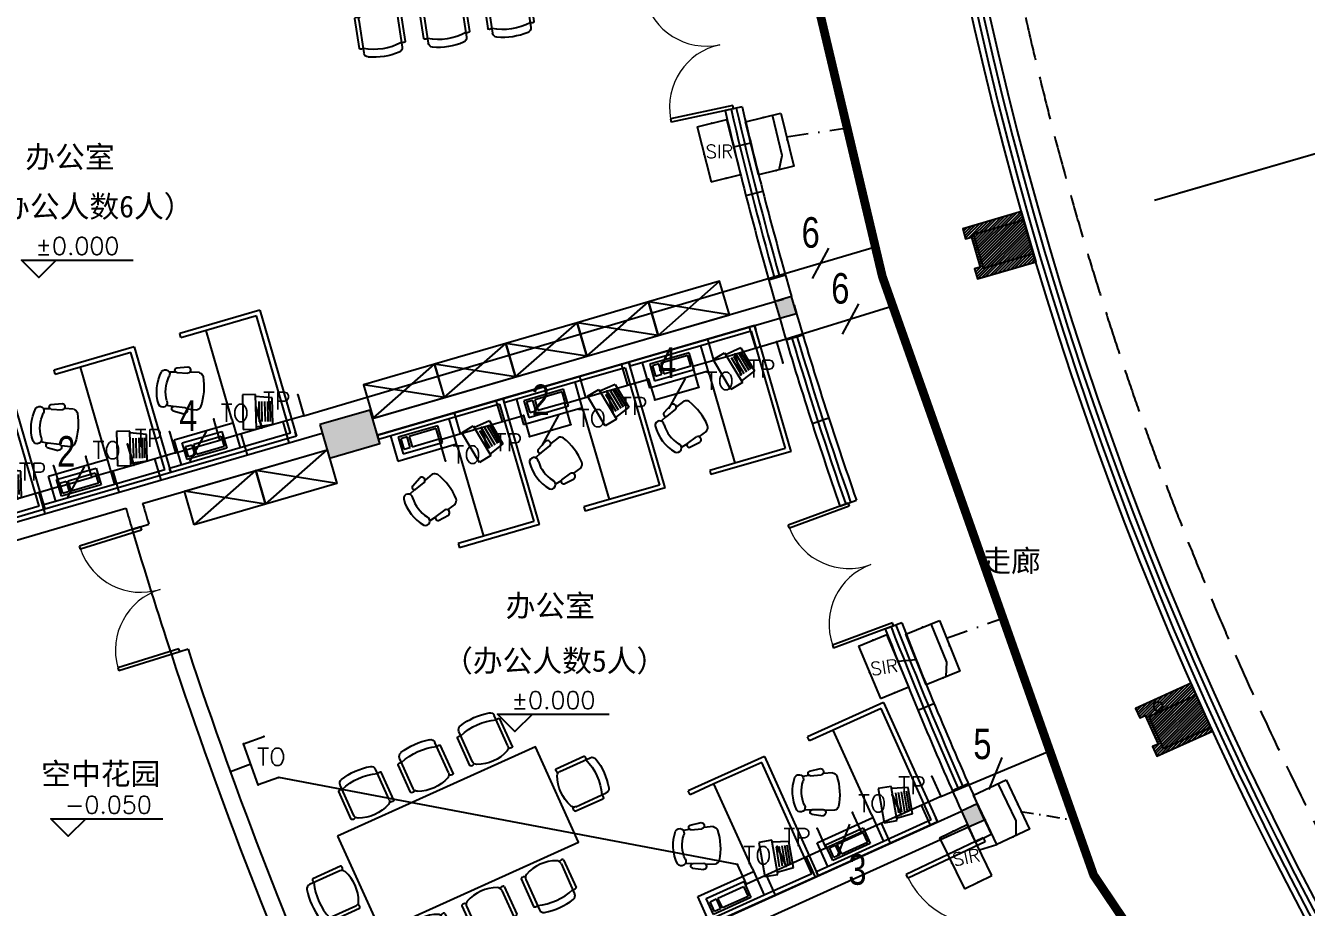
# Model space of a CAD drawing. Extents: x 13680 to 1640314, y -473492 to 65390.
# Drawn here: x 1351791 to 1366464, y -311968 to -301869 of the extents above; entities that cross this region are included whole.
import ezdxf
from ezdxf.enums import TextEntityAlignment as Align

# ---------------------------------------------------------------- set-up
doc = ezdxf.new("R2010")
doc.units = 0
doc.header["$LTSCALE"] = 1000
doc.header["$MEASUREMENT"] = 0
doc.linetypes.add('DASH', pattern=[0.35, 0.25, -0.1])
doc.linetypes.add('DASHDOT', pattern=[1, 0.5, -0.25, 0, -0.25])
for name, color, linetype in [('0-桥架', 120, 'Continuous'), ('AXIS', 1, 'Continuous'), ('COLUMN', 255, 'Continuous'), ('DIM-照明', 3, 'Continuous'), ('door', 2, 'Continuous'), ('EQUIP-通讯', 6, 'Continuous'), ('HATCH', 8, 'Continuous'), ('PUB_HATCH', 8, 'Continuous'), ('TEL_TEXT', 7, 'Continuous'), ('VPIPE-雨水', 4, 'DASH'), ('WALL', 255, 'Continuous'), ('WINDOW', 2, 'Continuous'), ('WIRE-照明', 120, 'Continuous'), ('室外建筑', 8, 'Continuous'), ('装修家具', 8, 'Continuous')]:
    doc.layers.add(name, color=color, linetype=linetype)
doc.layers.add('04071 FF-TXT', color=3, linetype='Continuous', lineweight=25)
doc.styles.add('_TCH_DIM_T3', font='SIMPLEX', dxfattribs={"width": 0.705882, "bigfont": 'GBCBIG'})
doc.styles.add('_TEL_DIM', font='SIMPLEX', dxfattribs={"width": 0.8, "height": 3.5, "bigfont": 'HZTXT'})
doc.styles.add('IN-C', font='')
doc.styles.add('IN-E', font='simplex.shx')
doc.styles.get("Standard").update_dxf_attribs({"font": 'haiwenrs.shx', "bigfont": 'hztxt.shx'})
doc.styles.get('IN-C').set_extended_font_data('SimSun')
doc.linetypes.add('FENCELINE1', pattern='A,0.25,-0.1,[133,ltypeshp.shx,S=0.1,R=0,X=-0.1,Y=0],-0.1,1', length=1.45)
doc.dimstyles.new('_TCH_ARROW&&100', dxfattribs={"dimtxt": 297.5, "dimasz": 200, "dimexe": 250, "dimexo": 300, "dimgap": 126.25, "dimtad": 1, "dimdec": 0, "dimzin": 0, "dimdsep": 46, "dimtxsty": '_TCH_DIM_T3', "dimcen": 0.09, "dimclrt": 7, "dimazin": 2, "dimtfac": 1, "dimtdec": 0, "dimtix": 1, "dimtmove": 2, "dimatfit": 3, "dimfxl": 1, "dimtolj": 1, "dimtzin": 0, "dimarcsym": 0})

# ---------------------------------------------------------------- blocks, each defined once
blk = doc.blocks.new('A$C3ECB1412')
at = {"layer": '装修家具', "color": 8}
for p, q in [((0, 1500), (0, 0)), ((0, 1500), (0, 0)), ((1500, 1500), (0, 1500)), ((0, 1500), (50, 1500)), ((1500, 1500), (1500, 544)), ((50, 1444), (50, 844)), ((50, 1444), (1450, 1444)), ((201, 1278), (496, 1355)), ((244, 1263), (466, 1322)), ((496, 1355), (567, 1176)), ((1450, 1444), (1450, 844)), ((201, 1278), (227, 1087)), ((205, 1083), (588, 1184)), ((250, 1237), (473, 1295)), ((259, 1205), (482, 1263)), ((268, 1171), (491, 1229)), ((276, 1140), (499, 1199)), ((588, 1184), (626, 1037)), ((243, 937), (205, 1083)), ((626, 1037), (243, 937)), ((50, 844), (50, 0)), ((50, 844), (50, 0)), ((390, 844), (50, 844)), ((350, 144), (350, 844)), ((390, 844), (1450, 844)), ((1450, 844), (1450, 544)), ((90, 695), (90, 223)), ((289, 695), (90, 695)), ((115, 670), (115, 347)), ((239, 670), (115, 670)), ((239, 347), (239, 670)), ((289, 223), (289, 695)), ((1008, 635), (1043, 536)), ((605, 480), (646, 383)), ((1081, 386), (1038, 507)), ((1132, 400), (1108, 527)), ((1450, 544), (1500, 544)), ((115, 347), (239, 347)), ((239, 323), (115, 323)), ((115, 323), (115, 248)), ((239, 248), (239, 323)), ((671, 223), (604, 333)), ((719, 246), (669, 365)), ((1088, 377), (1108, 304)), ((90, 223), (289, 223)), ((115, 248), (239, 248)), ((719, 236), (753, 168)), ((0, 0), (50, 0)), ((50, 144), (350, 144))]:
    blk.add_line(p, q, dxfattribs=at)
for centre, radius, start, end in [((1036, -39), 708, 96.8246, 125.3087), ((950, 594), 70.3, 35.575, 88.634), ((675, 488), 70.3, 133.4994, 186.5584), ((1074, 512), 36.8, 24.5799, 187.0599), ((639, 344), 36.8, 35.0735, 197.5535), ((1098, 254), 51.9, 322.3317, 140.7492), ((1104, 401), 27.9, 213.3494, 358.8432), ((691, 242), 27.9, 223.2902, 8.784), ((795, 137), 51.9, 81.3842, 259.8017), ((800, 575), 489, 268.3277, 313.8056), ((797, 582), 394, 270.7801, 311.3533)]:
    blk.add_arc(centre, radius, start, end, dxfattribs=at)
blk = doc.blocks.new('A$C44F7551D')
at = {"layer": '装修家具', "color": 8}
for p, q in [((0, 400), (850, 0)), ((850, 400), (0, 0))]:
    blk.add_line(p, q, dxfattribs=at)
blk.add_lwpolyline([(0, 400), (0, 0), (850, 0), (850, 400)], close=True, dxfattribs=at)
blk = doc.blocks.new('A$C03587EE0')
at = {"layer": '装修家具', "color": 8}
for p, q in [((452, 493), (71, 487)), ((478, 538), (131, 533)), ((458, 49), (78, 44)), ((486, 5), (138, 0))]:
    blk.add_line(p, q, dxfattribs=at)
for centre, radius, start, end in [((750, 275), 750, 166.8568, 194.7308), ((72, 433), 54, 90.7938, 166.8568), ((750, 275), 660, 161.17, 200.4176), ((178, 511), 57.9, 164.7793, 203.647), ((131, 524), 9, 90.7938, 164.7793), ((452, 439), 54, 24.9428, 90.7938), ((478, 529), 9, 16.8083, 90.7938), ((432, 515), 57.9, 328.4736, 16.8083), ((81, 266), 464, 336.6448, 24.9428), ((77, 98), 54, 194.7308, 270.7938), ((185, 23), 57.9, 157.9406, 196.8083), ((138, 9), 9, 196.8083, 270.7938), ((457, 103), 54, 270.7938, 336.6448), ((485, 14), 9, 270.7938, 344.7793), ((438, 27), 57.9, 344.7793, 33.114)]:
    blk.add_arc(centre, radius, start, end, dxfattribs=at)
blk = doc.blocks.new('A$C40867F42')
at = {"layer": '装修家具', "color": 8}
blk.add_lwpolyline([(-40032, -14249), (-38832, -14249), (-38832, -11763), (-40032, -11763)], close=True, dxfattribs=at)
at = {"layer": '装修家具', "color": 8, "xscale": -1}
for p, rotation in [((-39173, -11164), 90.793803449409), ((-40630, -12003), 180.7938034227225), ((-40630, -12749), 180.7938034227225), ((-40630, -13495), 180.7938034227225)]:
    blk.add_blockref('A$C03587EE0', p, dxfattribs=dict(at, rotation=rotation))
at = {"layer": '装修家具', "color": 8}
for p, rotation in [((-38234, -12003), 179.2061965576802), ((-38233, -12749), 179.2061965576802), ((-38233, -13495), 179.2061965576802), ((-39173, -14847), 89.20619653099655)]:
    blk.add_blockref('A$C03587EE0', p, dxfattribs=dict(at, rotation=rotation))
blk = doc.blocks.new('A$C74C77CB6')
at = {"layer": '装修家具', "color": 8}
for name, p, rotation in [('A$C40867F42', (-17557, 42457), 98.74285959330632), ('A$C3ECB1412', (-3174, 6228), 278.1020870156908), ('A$C3ECB1412', (-4659, 6017), 278.1020870156908), ('A$C3ECB1412', (-6144, 5805), 278.1020870156908), ('A$C44F7551D', (4588, 1593), 196.1954635542392), ('A$C44F7551D', (3772, 1356), 196.1954635542392), ('A$C44F7551D', (2955, 1119), 196.1954635542392), ('A$C44F7551D', (2139, 882), 196.1954635542392), ('A$C44F7551D', (1323, 645), 196.1954635542392)]:
    blk.add_blockref(name, p, dxfattribs=dict(at, rotation=rotation))
at = {"layer": '装修家具', "color": 8, "xscale": -1, "rotation": 286.1999999422704}
for p in [(-1701, -598), (-3141, -1017), (-4582, -1435)]:
    blk.add_blockref('A$C3ECB1412', p, dxfattribs=at)
blk = doc.blocks.new('yg')
at = {"layer": 'VPIPE-雨水', "linetype": 'Continuous'}
blk.add_circle((403523, 282402), 50, dxfattribs=at)
blk = doc.blocks.new('*D121')
at = {"layer": 'AXIS', "color": 0, "lineweight": -2, "transparency": 16777216}
for p, q in [((1346422, -300852), (1343996, -301197)), ((1348110, -308695), (1345758, -309379))]:
    blk.add_line(p, q, dxfattribs=at)
blk.add_arc((1402655, -292849), 59000, 188.29413, 196.00578, dxfattribs=at)
at = {"layer": 'AXIS', "color": 0, "transparency": 16777216}
for points in [[(1344239, -301364), (1344305, -301355), (1344244, -301162)], [(1345974, -309108), (1345910, -309126), (1345998, -309309)]]:
    blk.add_solid(points, dxfattribs=at)
at = {"layer": 'Defpoints', "color": 0, "transparency": 16777216}
for p in [(1402655, -292849), (1346719, -300810), (1344700, -303904), (1348398, -308612)]:
    blk.add_point(p, dxfattribs=at)
at = {"layer": 'AXIS', "color": 7, "transparency": 16777216, "insert": (1345245, -305209), "char_height": 297.5, "attachment_point": 5, "rotation": 282.15, "style": '_TCH_DIM_T3'}
blk.add_mtext('\\A1;8.1°', dxfattribs=at)
blk = doc.blocks.new('*D122')
at = {"layer": 'AXIS', "color": 0, "lineweight": -2, "transparency": 16777216}
for p, q in [((1348110, -308695), (1345758, -309379)), ((1350887, -316223), (1348654, -317231))]:
    blk.add_line(p, q, dxfattribs=at)
blk.add_arc((1402655, -292849), 59000, 196.39422, 204.10568, dxfattribs=at)
at = {"layer": 'AXIS', "color": 0, "transparency": 16777216}
for points in [[(1346022, -309510), (1346086, -309492), (1345998, -309309)], [(1348831, -316932), (1348770, -316959), (1348882, -317128)]]:
    blk.add_solid(points, dxfattribs=at)
at = {"layer": 'Defpoints', "color": 0, "transparency": 16777216}
for p in [(1402655, -292849), (1348398, -308612), (1346836, -311960), (1351161, -316099)]:
    blk.add_point(p, dxfattribs=at)
at = {"layer": 'AXIS', "color": 7, "transparency": 16777216, "insert": (1347560, -313174), "char_height": 297.5, "attachment_point": 5, "rotation": 290.25, "style": '_TCH_DIM_T3'}
blk.add_mtext('\\A1;8.1°', dxfattribs=at)
blk = doc.blocks.new('*D123')
at = {"layer": 'AXIS', "color": 0, "lineweight": -2, "transparency": 16777216}
for p, q in [((1350887, -316223), (1348654, -317231)), ((1354697, -323284), (1352629, -324596))]:
    blk.add_line(p, q, dxfattribs=at)
blk.add_arc((1402655, -292849), 59000, 204.49413, 212.20578, dxfattribs=at)
at = {"layer": 'AXIS', "color": 0, "transparency": 16777216}
for points in [[(1348934, -317324), (1348995, -317296), (1348882, -317128)], [(1352761, -324276), (1352705, -324311), (1352840, -324462)]]:
    blk.add_solid(points, dxfattribs=at)
at = {"layer": 'Defpoints', "color": 0, "transparency": 16777216}
for p in [(1402655, -292849), (1351161, -316099), (1350086, -319634), (1354951, -323123)]:
    blk.add_point(p, dxfattribs=at)
at = {"layer": 'AXIS', "color": 7, "transparency": 16777216, "insert": (1350973, -320735), "char_height": 297.5, "attachment_point": 5, "rotation": 298.35, "style": '_TCH_DIM_T3'}
blk.add_mtext('\\A1;8.1°', dxfattribs=at)
blk = doc.blocks.new('*D124')
at = {"layer": 'AXIS', "color": 0, "lineweight": -2, "transparency": 16777216}
for p, q in [((1354697, -323284), (1352629, -324596)), ((1356966, -326595), (1354996, -328050))]:
    blk.add_line(p, q, dxfattribs=at)
blk.add_arc((1402655, -292849), 59000, 212.59422, 216.25576, dxfattribs=at)
at = {"layer": 'AXIS', "color": 0, "transparency": 16777216}
for points in [[(1352919, -324649), (1352975, -324613), (1352840, -324462)], [(1355105, -327721), (1355051, -327761), (1355197, -327902)]]:
    blk.add_solid(points, dxfattribs=at)
at = {"layer": 'Defpoints', "color": 0, "transparency": 16777216}
for p in [(1402655, -292849), (1354951, -323123), (1353598, -325627), (1357208, -326417)]:
    blk.add_point(p, dxfattribs=at)
at = {"layer": 'AXIS', "color": 7, "transparency": 16777216, "insert": (1354215, -326048), "char_height": 297.5, "attachment_point": 5, "rotation": 304.425, "style": '_TCH_DIM_T3'}
blk.add_mtext('\\A1;4.05°', dxfattribs=at)
blk = doc.blocks.new('*D125')
at = {"layer": 'AXIS', "color": 0, "lineweight": -2, "transparency": 16777216}
for p, q in [((1356966, -326595), (1354996, -328050)), ((1359464, -329738), (1357601, -331329))]:
    blk.add_line(p, q, dxfattribs=at)
blk.add_arc((1402655, -292849), 59000, 216.6442, 220.30638, dxfattribs=at)
at = {"layer": 'AXIS', "color": 0, "transparency": 16777216}
for points in [[(1355289, -328082), (1355343, -328043), (1355197, -327902)], [(1357687, -330993), (1357636, -331036), (1357792, -331167)]]:
    blk.add_solid(points, dxfattribs=at)
at = {"layer": 'Defpoints', "color": 0, "transparency": 16777216}
for p in [(1402655, -292849), (1357208, -326417), (1356036, -329010), (1359692, -329543)]:
    blk.add_point(p, dxfattribs=at)
at = {"layer": 'AXIS', "color": 7, "transparency": 16777216, "insert": (1356681, -329386), "char_height": 297.5, "attachment_point": 5, "rotation": 308.4753, "style": '_TCH_DIM_T3'}
blk.add_mtext('\\A1;4.05°', dxfattribs=at)
blk = doc.blocks.new('*D126')
at = {"layer": 'AXIS', "color": 0, "lineweight": -2, "transparency": 16777216}
for p, q in [((1359464, -329738), (1357601, -331329)), ((1362177, -332696), (1360431, -334414))]:
    blk.add_line(p, q, dxfattribs=at)
blk.add_arc((1402655, -292849), 59000, 220.69483, 224.35579, dxfattribs=at)
at = {"layer": 'AXIS', "color": 0, "transparency": 16777216}
for points in [[(1357896, -331340), (1357947, -331297), (1357792, -331167)], [(1360493, -334073), (1360446, -334120), (1360609, -334239)]]:
    blk.add_solid(points, dxfattribs=at)
at = {"layer": 'Defpoints', "color": 0, "transparency": 16777216}
for p in [(1402655, -292849), (1359692, -329543), (1358707, -332213), (1362391, -332485)]:
    blk.add_point(p, dxfattribs=at)
at = {"layer": 'AXIS', "color": 7, "transparency": 16777216, "insert": (1359376, -332542), "char_height": 297.5, "attachment_point": 5, "rotation": 312.5253, "style": '_TCH_DIM_T3'}
blk.add_mtext('\\A1;4.05°', dxfattribs=at)
blk = doc.blocks.new('*D127')
at = {"layer": 'AXIS', "color": 0, "lineweight": -2, "transparency": 16777216}
for p, q in [((1362177, -332696), (1360431, -334414)), ((1365093, -335455), (1363472, -337293))]:
    blk.add_line(p, q, dxfattribs=at)
blk.add_arc((1402655, -292849), 59000, 224.74423, 228.40578, dxfattribs=at)
at = {"layer": 'AXIS', "color": 0, "transparency": 16777216}
for points in [[(1360726, -334405), (1360774, -334358), (1360609, -334239)], [(1363510, -336948), (1363466, -336998), (1363638, -337105)]]:
    blk.add_solid(points, dxfattribs=at)
at = {"layer": 'Defpoints', "color": 0, "transparency": 16777216}
for p in [(1402655, -292849), (1362391, -332485), (1361596, -335218), (1365291, -335230)]:
    blk.add_point(p, dxfattribs=at)
at = {"layer": 'AXIS', "color": 7, "transparency": 16777216, "insert": (1362287, -335499), "char_height": 297.5, "attachment_point": 5, "rotation": 316.575, "style": '_TCH_DIM_T3'}
blk.add_mtext('\\A1;4.05°', dxfattribs=at)
blk = doc.blocks.new('*D128')
at = {"layer": 'AXIS', "color": 0, "lineweight": -2, "transparency": 16777216}
for p, q in [((1365093, -335455), (1363472, -337293)), ((1368195, -338002), (1366709, -339949))]:
    blk.add_line(p, q, dxfattribs=at)
blk.add_arc((1402655, -292849), 59000, 228.79422, 232.45578, dxfattribs=at)
at = {"layer": 'AXIS', "color": 0, "transparency": 16777216}
for points in [[(1363766, -337262), (1363810, -337212), (1363638, -337105)], [(1366722, -339602), (1366682, -339655), (1366861, -339750)]]:
    blk.add_solid(points, dxfattribs=at)
at = {"layer": 'Defpoints', "color": 0, "transparency": 16777216}
for p in [(1402655, -292849), (1365291, -335230), (1368377, -337763), (1364691, -338012)]:
    blk.add_point(p, dxfattribs=at)
at = {"layer": 'AXIS', "color": 7, "transparency": 16777216, "insert": (1365400, -338244), "char_height": 297.5, "attachment_point": 5, "rotation": 320.625, "style": '_TCH_DIM_T3'}
blk.add_mtext('\\A1;4.05°', dxfattribs=at)
blk = doc.blocks.new('*D134')
at = {"layer": 'AXIS', "color": 0, "lineweight": -2, "transparency": 16777216}
for p, q in [((1345855, -292849), (1342605, -292849)), ((1393769, -348949), (1393261, -352159))]:
    blk.add_line(p, q, dxfattribs=at)
blk.add_arc((1402655, -292849), 59800, 180.19165, 260.80826, dxfattribs=at)
at = {"layer": 'AXIS', "color": 0, "transparency": 16777216}
for points in [[(1342822, -293049), (1342889, -293049), (1342855, -292849)], [(1393108, -351848), (1393097, -351914), (1393300, -351912)]]:
    blk.add_solid(points, dxfattribs=at)
at = {"layer": 'Defpoints', "color": 0, "transparency": 16777216}
for p in [(1346155, -292849), (1402655, -292849), (1349373, -319997), (1393816, -348653)]:
    blk.add_point(p, dxfattribs=at)
at = {"layer": 'AXIS', "color": 7, "transparency": 16777216, "insert": (1357392, -331507), "char_height": 297.5, "attachment_point": 5, "rotation": 310.5, "style": '_TCH_DIM_T3'}
blk.add_mtext('\\A1;81°', dxfattribs=at)
blk = doc.blocks.new('*D136')
at = {"layer": 'AXIS', "color": 0, "lineweight": -2, "transparency": 16777216}
for p, q in [((1363846, -298372), (1366272, -298027)), ((1365012, -303785), (1367364, -303102))]:
    blk.add_line(p, q, dxfattribs=at)
blk.add_arc((1402655, -292849), 37000, 188.4096, 195.8903, dxfattribs=at)
at = {"layer": 'AXIS', "color": 0, "transparency": 16777216}
for points in [[(1366020, -298265), (1366086, -298255), (1366024, -298062)], [(1367101, -302970), (1367037, -302988), (1367124, -303171)]]:
    blk.add_solid(points, dxfattribs=at)
at = {"layer": 'Defpoints', "color": 0, "transparency": 16777216}
for p in [(1402655, -292849), (1363549, -298414), (1366310, -299782), (1364723, -303869)]:
    blk.add_point(p, dxfattribs=at)
at = {"layer": 'AXIS', "color": 7, "transparency": 16777216, "insert": (1366753, -300578), "char_height": 297.5, "attachment_point": 5, "rotation": 282.15, "style": '_TCH_DIM_T3'}
blk.add_mtext('\\A1;8.1°', dxfattribs=at)
blk = doc.blocks.new('*D137')
at = {"layer": 'AXIS', "color": 0, "lineweight": -2, "transparency": 16777216}
for p, q in [((1365012, -303785), (1367364, -303102)), ((1366928, -308980), (1369161, -307972))]:
    blk.add_line(p, q, dxfattribs=at)
blk.add_arc((1402655, -292849), 37000, 196.5097, 203.9903, dxfattribs=at)
at = {"layer": 'AXIS', "color": 0, "transparency": 16777216}
for points in [[(1367149, -303373), (1367212, -303354), (1367124, -303171)], [(1368882, -307879), (1368821, -307906), (1368933, -308075)]]:
    blk.add_solid(points, dxfattribs=at)
at = {"layer": 'Defpoints', "color": 0, "transparency": 16777216}
for p in [(1402655, -292849), (1364723, -303869), (1367650, -304834), (1366655, -309104)]:
    blk.add_point(p, dxfattribs=at)
at = {"layer": 'AXIS', "color": 7, "transparency": 16777216, "insert": (1368200, -305560), "char_height": 297.5, "attachment_point": 5, "rotation": 290.25, "style": '_TCH_DIM_T3'}
blk.add_mtext('\\A1;8.1°', dxfattribs=at)
blk = doc.blocks.new('*D148')
at = {"layer": 'AXIS', "color": 0, "lineweight": -2, "transparency": 16777216}
for p, q in [((1363455, -292849), (1366705, -292849)), ((1396523, -331566), (1397031, -328356))]:
    blk.add_line(p, q, dxfattribs=at)
blk.add_arc((1402655, -292849), 36200, 180.3166, 260.6833, dxfattribs=at)
at = {"layer": 'AXIS', "color": 0, "transparency": 16777216}
for points in [[(1366422, -293049), (1366489, -293049), (1366455, -292849)], [(1396800, -328538), (1396789, -328604), (1396992, -328603)]]:
    blk.add_solid(points, dxfattribs=at)
at = {"layer": 'Defpoints', "color": 0, "transparency": 16777216}
for p in [(1363155, -292849), (1402655, -292849), (1370401, -309283), (1396476, -331862)]:
    blk.add_point(p, dxfattribs=at)
at = {"layer": 'AXIS', "color": 7, "transparency": 16777216, "insert": (1375337, -316180), "char_height": 297.5, "attachment_point": 5, "rotation": 310.5, "style": '_TCH_DIM_T3'}
blk.add_mtext('\\A1;81°', dxfattribs=at)
blk = doc.blocks.new('$DorLib2D$00000001')
for p, q in [((0.45, 0.975), (0.5, 0.975)), ((0.45, 0), (0.45, 0.975)), ((0.5, 0), (0.5, 0.975)), ((0.5, 0), (0.45, 0))]:
    blk.add_line(p, q)
at = {"lineweight": 13}
blk.add_arc((0.475, 0), 0.975, 91.4693, 180, dxfattribs=at)
blk = doc.blocks.new('$DorLib2D$00000002')
for p, q in [((-0.5, 0), (-0.5, 0.4875)), ((-0.475, 0.4875), (-0.5, 0.4875)), ((-0.475, 0), (-0.475, 0.4875)), ((0.475, 0), (0.475, 0.4875)), ((0.475, 0.4875), (0.5, 0.4875)), ((0.5, 0), (0.5, 0.4875)), ((-0.5, 0), (-0.475, 0)), ((0.5, 0), (0.475, 0))]:
    blk.add_line(p, q)
at = {"lineweight": 13}
for centre, start, end in [((-0.4875, 0), 0, 88.53072), ((0.4875, 0), 91.46928, 180)]:
    blk.add_arc(centre, 0.4875, start, end, dxfattribs=at)
blk = doc.blocks.new('_FZH')
blk.add_lwpolyline([(-0.5, -0.5), (0.5, -0.5), (0.5, 0.5), (-0.5, 0.5)], close=True)
at = {"layer": 'PUB_HATCH'}
blk.add_solid([(-0.5, -0.5), (0.5, -0.5), (-0.5, 0.5), (0.5, 0.5)], dxfattribs=at)
blk = doc.blocks.new('A$C58E3357E')
at = {"layer": 'WALL'}
h = blk.add_hatch(dxfattribs=at)
h.set_pattern_fill('ANSI31', color=8, scale=15)
h.set_pattern_definition([(45, (0, 0), (-16.83798, 16.83798), [])])
h.paths.add_polyline_path([(-33851, 35032), (-33935, 35626), (-34628, 35527), (-34611, 35409), (-34542, 35419), (-34491, 35062), (-34560, 35052), (-34544, 34933)])
h.paths.add_polyline_path([(-22302, 12080), (-22723, 12508), (-23222, 12016), (-23138, 11931), (-23088, 11980), (-22836, 11724), (-22886, 11674), (-22801, 11589)])
h.paths.add_polyline_path([(-26096, 16456), (-26452, 16939), (-27015, 16523), (-26944, 16426), (-26888, 16468), (-26674, 16179), (-26730, 16137), (-26659, 16040)])
h.paths.add_polyline_path([(-16012, 6927), (-15511, 6598), (-15895, 6013), (-15995, 6079), (-15957, 6137), (-16258, 6335), (-16296, 6276), (-16396, 6342)])
h.paths.add_polyline_path([(-5588, 1946), (-5014, 1770), (-5220, 1101), (-5335, 1136), (-5314, 1203), (-5658, 1309), (-5679, 1242), (-5793, 1277)])
h.paths.add_polyline_path([(-20633, 10502), (-20183, 10105), (-20646, 9580), (-20736, 9659), (-20690, 9712), (-20960, 9950), (-21006, 9897), (-21096, 9976)])
h.paths.add_polyline_path([(-11022, 4089), (-10479, 3834), (-10777, 3200), (-10885, 3252), (-10856, 3315), (-11181, 3468), (-11211, 3405), (-11320, 3456)])
h.paths.add_polyline_path([(-30560, 23957), (-30807, 24504), (-31445, 24216), (-31395, 24107), (-31331, 24136), (-31183, 23807), (-31247, 23779), (-31198, 23669)])
h.paths.add_polyline_path([(-27751, 18834), (-28073, 19341), (-28664, 18966), (-28600, 18865), (-28541, 18902), (-28348, 18598), (-28407, 18561), (-28342, 18459)])
h.paths.add_polyline_path([(-32583, 29330), (-32751, 29906), (-33423, 29711), (-33389, 29595), (-33322, 29615), (-33222, 29269), (-33289, 29250), (-33255, 29135)])
at = {"layer": 'WALL', "color": 2}
for points in [[(-32583, 29330), (-32751, 29906), (-33423, 29711), (-33389, 29595), (-33322, 29615), (-33222, 29269), (-33289, 29250), (-33255, 29135), (-32583, 29330)], [(-30560, 23957), (-30807, 24504), (-31445, 24216), (-31395, 24107), (-31331, 24136), (-31183, 23807), (-31247, 23779), (-31198, 23669), (-30560, 23957)]]:
    blk.add_lwpolyline(points, dxfattribs=at)
blk = doc.blocks.new('bg')
blk.add_lwpolyline([(2, 2), (0, 0), (-2, 2), (10.82, 2)])
at = {"color": 7, "style": 'IN-E'}
blk.add_attdef('LEVEL', (2, 2.61), '', height=2, dxfattribs=at)
blk = doc.blocks.new('$equip$00001847')
for p, q in [((-0.5, 0.499), (-0.5, 0.999)), ((0.5, 0.999), (0.5, 0.499)), ((0.5, 0.499), (-0.5, 0.499)), ((0, 0.5), (0, 0))]:
    blk.add_line(p, q)
for p in [(-0.5, 0.999), (0.5, 0.999), (-0.5, 0.499), (0.5, 0.499), (0, 0)]:
    blk.add_point(p)
at = {"color": 7, "style": '_TEL_DIM'}
blk.add_attdef('$TEXT$', text='', height=0.4, dxfattribs=at).set_placement((0, 0.999), align=Align.MIDDLE_CENTER)
at = {"color": 7, "style": '_TEL_DIM', "flags": 1}
blk.add_attdef('A', text='', height=0.00002, dxfattribs=at).set_placement((0, 0), align=Align.MIDDLE_CENTER)
blk = doc.blocks.new('$TelecSys$00000095')
blk.add_line((0.4, 0.4), (-0.4, -0.4))
at = {"width": 0.8}
blk.add_attdef('N', text='', height=1, dxfattribs=at).set_placement((-0.017, 1.056), align=Align.MIDDLE)
blk = doc.blocks.new('$equip$00001876')
at = {"color": 0, "linetype": 'Continuous'}
blk.add_lwpolyline([(-0.625, 0.415), (0.625, 0.415), (0.625, -0.415), (-0.625, -0.415)], close=True, dxfattribs=at)
blk.add_lwpolyline([(0.625, 0.075), (0.325, 0.215), (-0.625, 0.215)], dxfattribs=at)
for p in [(0, 0.415), (-0.625, 0), (0.625, 0), (0, -0.415)]:
    blk.add_point(p)
at = {"layer": 'TEL_TEXT', "style": '_TEL_DIM', "flags": 1}
blk.add_attdef('A', text='', height=0.00002, dxfattribs=at).set_placement((0, 0), align=Align.MIDDLE_CENTER)
blk = doc.blocks.new('$equip$00001889')
for p, q in [((-0.65, 0.35), (-0.65, -0.35)), ((0.65, 0.35), (-0.65, 0.35)), ((0.65, 0.35), (0.65, -0.35)), ((-0.65, -0.35), (0.65, -0.35))]:
    blk.add_line(p, q)
for p in [(0, 0.35), (-0.65, 0), (0.65, 0), (0, -0.35)]:
    blk.add_point(p)
at = {"color": 7, "style": '_TEL_DIM'}
blk.add_attdef('$TEXT$', text='', height=0.3, dxfattribs=at).set_placement((-0.02, -0.003), align=Align.MIDDLE_CENTER)
at = {"color": 7, "style": '_TEL_DIM', "flags": 1}
blk.add_attdef('A', text='', height=0.00002, dxfattribs=at).set_placement((0, 0), align=Align.MIDDLE_CENTER)

msp = doc.modelspace()

# ---------------------------------------------------------------- linework, layer by layer
at = {"layer": '0-桥架', "color": 120, "const_width": 100}
msp.add_lwpolyline([(1359893.121, -297512.816), (1361606.13, -304741.833), (1364027.618, -311598.598), (1370045.082, -320537.874), (1376311.97, -326301.802), (1382513.417, -330517.069), (1390785.236, -333938.303)], dxfattribs=at)
at = {"layer": 'AXIS'}
msp.add_line((1364723.446, -303868.852), (1368564.621, -302752.887), dxfattribs=at)
at = {"layer": 'door'}
msp.add_arc((1402655.046, -292848.703), 51800, 196.5912476, 198.2504501, dxfattribs=at)
at = {"layer": 'WALL', "color": 0}
for p, q in [((1355764.815, -306367.44), (1360374.334, -305028.251)), ((1360401.612, -305020.326), (1360470.254, -305000.383)), ((1360470.254, -305000.383), (1360470.266, -305000.422)), ((1355820.614, -306559.498), (1360457.356, -305212.4)), ((1352979.964, -307176.514), (1355188.639, -306534.834)), ((1353131.884, -307340.646), (1355244.437, -306726.893)), ((1350579.229, -307873.991), (1352979.964, -307176.514)), ((1350635.028, -308066.05), (1352939.825, -307396.445)), ((1353011.677, -307639.777), (1353202.523, -307579.893)), ((1353651.605, -309011.091), (1353460.759, -309070.974)), ((1362694.451, -310781.936), (1362694.555, -310781.889)), ((1358137.434, -312839.506), (1362512.171, -310864.239)), ((1358219.737, -313021.786), (1362594.577, -311046.473)), ((1362671.756, -311215.424), (1362852.549, -311129.874))]:
    msp.add_line(p, q, dxfattribs=at)
for radius, start, end in [(43800, 196.2659765, 196.3308123), (51800, 196.3106096, 196.5912478), (51600, 196.3110383, 196.588032), (51600, 198.2536657, 204.1889629), (51800, 198.2504499, 204.1893915), (43800, 204.1692513, 204.3), (43800, 204.3, 204.669181), (44000, 204.4302811, 204.6721542)]:
    msp.add_arc((1402655.046, -292848.703), radius, start, end, dxfattribs=at)
at = {"layer": 'WINDOW'}
for p, q in [((1360000.306, -302799.238), (1359804.758, -302841.338)), ((1360043.016, -303812.956), (1360236.707, -303763.118)), ((1360303.21, -304778.579), (1360495.718, -304724.352)), ((1360503.515, -305468.07), (1360695.113, -305410.709)), ((1360801.591, -306423.984), (1360991.834, -306362.279)), ((1361121.043, -307372.013), (1361308.708, -307302.78)), ((1361827.884, -308710.066), (1361640.219, -308779.3)), ((1362013.002, -309707.654), (1362197.738, -309631.022)), ((1362407.161, -310628.121), (1362590.106, -310547.306))]:
    msp.add_line(p, q, dxfattribs=at)
for radius, start, end in [(40933, 179.6262886, 261.3726474), (40867, 179.5331502, 261.4657858), (40800, 179.4382911, 261.560645), (54800, 179.7909126, 204.0898269), (41000, 179.7205305, 261.2784055), (44000, 193.1267111, 196.0697613), (43930, 193.1282675, 195.7317307), (43870, 193.1296056, 195.7317307), (43800, 193.1311712, 196.0693138), (43800, 196.1999999, 199.2688816), (44000, 196.3302177, 199.2733418), (43930, 196.6667, 199.2717853), (43870, 196.6667, 199.2704473), (55000, 196.1999999, 204.2999998), (43800, 201.2311617, 204.3), (44000, 201.2267016, 204.1697822), (43930, 201.228258, 203.8333434), (43870, 201.2295961, 203.8333434)]:
    msp.add_arc((1402655.046, -292848.703), radius, start, end, dxfattribs=at)
at = {"layer": 'WINDOW', "linetype": 'FENCELINE1', "ltscale": 0.5}
msp.add_arc((1402657.033, -292848.499), 54901.986, 196.3039862, 204.1949805, dxfattribs=at)
at = {"layer": 'WIRE-照明', "linetype": 'DASHDOT', "ltscale": 0.5}
for p, q in [((1360508.873, -303141.651), (1361203.052, -303040.814)), ((1362341.185, -308882.95), (1362987.919, -308654.554))]:
    msp.add_line(p, q, dxfattribs=at)
at = {"layer": 'WIRE-照明'}
for p, q in [((1359904.306, -303257.258), (1360098.23, -303210.043)), ((1354978.133, -306336.175), (1361525.96, -304403.507)), ((1360395.429, -305490.193), (1361725.05, -305078.57)), ((1361784.579, -309146.093), (1361992.511, -309127.469)), ((1362277.682, -310696.36), (1363524.656, -310174.396)), ((1359946.31, -311474.712), (1354691.531, -310478.927)), ((1362718.768, -311309.86), (1362917.466, -311247.527))]:
    msp.add_line(p, q, dxfattribs=at)
at = {"layer": 'WIRE-照明', "linetype": 'Continuous'}
for p, q in [((1358998.561, -306156.373), (1359504.883, -306009.258)), ((1357563.032, -306573.433), (1358038.268, -306435.364)), ((1353509.428, -306762.873), (1354017.839, -306615.166)), ((1352181.416, -307148.696), (1352549.134, -307041.864)), ((1361366.279, -311107.874), (1360960.592, -311291.049))]:
    msp.add_line(p, q, dxfattribs=at)
at = {"layer": 'WIRE-照明', "linetype": 'DASHDOT', "ltscale": 0.3}
msp.add_line((1363189.998, -310868.457), (1363805.517, -310969.691), dxfattribs=at)
at = {"layer": '室外建筑', "linetype": 'DASH', "ltscale": 2}
for radius, start, end in [(55400, 179.1726169, 261.8263191), (40400, 178.8653855, 262.1335564)]:
    msp.add_arc((1402655.046, -292848.703), radius, start, end, dxfattribs=at)

# ---------------------------------------------------------------- block references
at = {"layer": '04071 FF-TXT', "color": 9}
ref = msp.add_blockref('bg', (1351942.092, -304753.027), dxfattribs=dict(at, xscale=100, yscale=100, zscale=100))
ref.add_attrib('LEVEL', '%%P0.000', (1351904.362, -304492.487), dxfattribs={"layer": '0', "color": 7, "height": 200, "style": 'IN-E'})
ref = msp.add_blockref('bg', (1357396.396, -309954.226), dxfattribs=dict(at, xscale=100, yscale=100, zscale=100))
ref.add_attrib('LEVEL', '%%P0.000', (1357358.667, -309693.686), dxfattribs={"layer": '0', "color": 7, "height": 200, "style": 'IN-E'})
ref = msp.add_blockref('bg', (1352279.237, -311153.489), dxfattribs=dict(at, xscale=100, yscale=100, zscale=100))
ref.add_attrib('LEVEL', '-0.050', (1352241.507, -310892.949), dxfattribs={"layer": '0', "color": 7, "height": 200, "style": 'IN-E'})
at = {"layer": 'COLUMN'}
for p, xscale, yscale, zscale, rotation in [((1362994.917, -304371.036), 399.9999999999854, 600.0000000002328, 600.0000000002343, 286.1999999422682), ((1355504.626, -306547.166), 399.9999999999854, 600, 600.0000000000107, 286.1999999422682), ((1365013.775, -309843.547), 600.0000000000794, 400.0000000001164, 400.0000000001168, 24.29893605631183)]:
    msp.add_blockref('_FZH', p, dxfattribs=dict(at, xscale=xscale, yscale=yscale, zscale=zscale, rotation=rotation))
at = {"layer": 'COLUMN', "linetype": 'ByBlock'}
for p, xscale, yscale, zscale, rotation in [((1360498.22, -305096.435), 199.999999999991, 199.999999999991, 199.999999999991, 286.1677676088337), ((1362644.443, -310914.183), 200.0000000000244, 200.0000000000244, 200.0000000000244, 294.2999999656605)]:
    msp.add_blockref('_FZH', p, dxfattribs=dict(at, xscale=xscale, yscale=yscale, zscale=zscale, rotation=rotation))
at = {"layer": 'DIM-照明'}
ref = msp.add_blockref('$TelecSys$00000095', (1360895.733, -304589.526), dxfattribs=dict(at, xscale=350, yscale=350, zscale=350, rotation=16.44458162308983))
ref.add_attrib('N', '6', dxfattribs={"layer": '0', "color": 7, "height": 350, "width": 0.8}).set_placement((1360785.299, -304236.92), align=Align.MIDDLE)
ref = msp.add_blockref('$TelecSys$00000095', (1361239.928, -305228.754), dxfattribs=dict(at, xscale=350, yscale=350, zscale=350, rotation=17.20147886835551))
ref.add_attrib('N', '6', dxfattribs={"layer": '0', "color": 7, "height": 350, "width": 0.8}).set_placement((1361124.846, -304877.637), align=Align.MIDDLE)
ref = msp.add_blockref('$TelecSys$00000095', (1359251.722, -306082.815), dxfattribs=dict(at, xscale=350, yscale=350, zscale=350, rotation=16.20155288271436))
ref.add_attrib('N', '4', dxfattribs={"layer": '0', "color": 7, "height": 350, "width": 0.8}).set_placement((1359142.786, -305729.744), align=Align.MIDDLE)
ref = msp.add_blockref('$TelecSys$00000095', (1357800.65, -306504.399), dxfattribs=dict(at, xscale=350, yscale=350, zscale=350, rotation=16.20000085324929))
ref.add_attrib('N', '2', dxfattribs={"layer": '0', "color": 7, "height": 350, "width": 0.8}).set_placement((1357691.723, -306151.325), align=Align.MIDDLE)
ref = msp.add_blockref('$TelecSys$00000095', (1353763.633, -306689.02), dxfattribs=dict(at, xscale=350, yscale=350, zscale=350, rotation=16.20000036801982))
ref.add_attrib('N', '4', dxfattribs={"layer": '0', "color": 7, "height": 350, "width": 0.8}).set_placement((1353654.706, -306335.946), align=Align.MIDDLE)
ref = msp.add_blockref('$TelecSys$00000095', (1352365.275, -307095.28), dxfattribs=dict(at, xscale=350, yscale=350, zscale=350, rotation=16.200001708169))
ref.add_attrib('N', '2', dxfattribs={"layer": '0', "color": 7, "height": 350, "width": 0.8}).set_placement((1352256.348, -306742.206), align=Align.MIDDLE)
ref = msp.add_blockref('$TelecSys$00000095', (1362901.169, -310435.378), dxfattribs=dict(at, xscale=350, yscale=350, zscale=350, rotation=22.71344376756343))
ref.add_attrib('N', '5', dxfattribs={"layer": '0', "color": 7, "height": 350, "width": 0.8}).set_placement((1362752.894, -310096.939), align=Align.MIDDLE)
ref = msp.add_blockref('$TelecSys$00000095', (1361163.435, -311199.461), dxfattribs=dict(at, xscale=350, yscale=350, zscale=350, rotation=204.2999778453863))
ref.add_attrib('N', '3', dxfattribs={"layer": '0', "color": 7, "height": 350, "width": 0.8}).set_placement((1361321.024, -311533.665), align=Align.MIDDLE)
at = {"layer": 'door'}
for name, p, xscale, yscale, zscale, rotation in [('$DorLib2D$00000002', (1359744.678, -302087.088), 1499.999999999987, 1499.999999999987, 100, 102.1500311747685), ('$DorLib2D$00000002', (1361474.464, -308041.04), 1500.000000000018, 1500.000000000018, 100, 110.2500229400536), ('$DorLib2D$00000002', (1353331.641, -308325.434), 1499.99999999999, 1499.99999999999, 200, 107.4208488470241), ('$DorLib2D$00000001', (1362976.015, -311624.604), 999.999999999994, 999.999999999994, 200, 115.3232566040217)]:
    msp.add_blockref(name, p, dxfattribs=dict(at, xscale=xscale, yscale=yscale, zscale=zscale, rotation=rotation))
at = {"layer": 'EQUIP-通讯'}
ref = msp.add_blockref('$equip$00001889', (1359734.742, -303300.536), dxfattribs=dict(at, xscale=500.0000000000694, yscale=500.0000000000694, zscale=500.0000000000694, rotation=104.3177623291359))
ref.add_attrib('$TEXT$', 'SIR', dxfattribs={"layer": '0', "color": 7, "height": 150, "style": '_TEL_DIM'}).set_placement((1359738.742, -303309.84), align=Align.MIDDLE_CENTER)
for p, xscale, yscale, zscale, rotation in [((1360315.586, -303224.888), 500.000000000002, 500.000000000002, 500.000000000002, 283.6964571430078), ((1362184.807, -309049.505), 500.0000000000203, 500.0000000000203, 500.0000000000203, 292.0695474367797), ((1362971.363, -310876.302), 500.0000000000182, 500.0000000000182, 500.0000000000182, 295.32325660329)]:
    msp.add_blockref('$equip$00001876', p, dxfattribs=dict(at, xscale=xscale, yscale=yscale, zscale=zscale, rotation=rotation))
ref = msp.add_blockref('$equip$00001847', (1360085.747, -305320.347), dxfattribs=dict(at, xscale=499.9999999999999, yscale=499.9999999999999, zscale=499.9999999999999, rotation=196.1999994915131))
ref.add_attrib('$TEXT$', 'TP', dxfattribs={"layer": '0', "color": 7, "height": 200, "style": '_TEL_DIM'}).set_placement((1360225.104, -305800.015), align=Align.MIDDLE_CENTER)
ref = msp.add_blockref('$equip$00001847', (1359605.601, -305459.843), dxfattribs=dict(at, xscale=499.9999999999999, yscale=499.9999999999999, zscale=499.9999999999999, rotation=196.1999994915131))
ref.add_attrib('$TEXT$', 'TO', dxfattribs={"layer": '0', "color": 7, "height": 200, "style": '_TEL_DIM'}).set_placement((1359744.957, -305939.51), align=Align.MIDDLE_CENTER)
ref = msp.add_blockref('$equip$00001847', (1358619.132, -305746.454), dxfattribs=dict(at, xscale=499.9999999999999, yscale=499.9999999999999, zscale=499.9999999999999, rotation=196.1999994915131))
ref.add_attrib('$TEXT$', 'TP', dxfattribs={"layer": '0', "color": 7, "height": 200, "style": '_TEL_DIM'}).set_placement((1358758.488, -306226.121), align=Align.MIDDLE_CENTER)
ref = msp.add_blockref('$equip$00001847', (1358138.985, -305885.949), dxfattribs=dict(at, xscale=499.9999999999999, yscale=499.9999999999999, zscale=499.9999999999999, rotation=196.1999994915131))
ref.add_attrib('$TEXT$', 'TO', dxfattribs={"layer": '0', "color": 7, "height": 200, "style": '_TEL_DIM'}).set_placement((1358278.341, -306365.616), align=Align.MIDDLE_CENTER)
ref = msp.add_blockref('$equip$00001847', (1354807.668, -306645.517), dxfattribs=dict(at, xscale=499.9999999999999, yscale=499.9999999999999, zscale=499.9999999999999, rotation=16.19999949146922))
ref.add_attrib('$TEXT$', 'TP', dxfattribs={"layer": '0', "color": 7, "height": 200, "style": '_TEL_DIM'}).set_placement((1354668.312, -306165.849), align=Align.MIDDLE_CENTER)
ref = msp.add_blockref('$equip$00001847', (1354327.521, -306785.012), dxfattribs=dict(at, xscale=499.9999999999999, yscale=499.9999999999999, zscale=499.9999999999999, rotation=16.19999949146922))
ref.add_attrib('$TEXT$', 'TO', dxfattribs={"layer": '0', "color": 7, "height": 200, "style": '_TEL_DIM'}).set_placement((1354188.165, -306305.345), align=Align.MIDDLE_CENTER)
ref = msp.add_blockref('$equip$00001847', (1356703.455, -306303.009), dxfattribs=dict(at, xscale=500, yscale=500, zscale=500, rotation=196.1999994915131))
ref.add_attrib('$TEXT$', 'TO', dxfattribs={"layer": '0', "color": 7, "height": 200, "style": '_TEL_DIM'}).set_placement((1356842.811, -306782.676), align=Align.MIDDLE_CENTER)
ref = msp.add_blockref('$equip$00001847', (1357183.602, -306163.514), dxfattribs=dict(at, xscale=500, yscale=500, zscale=500, rotation=196.1999994915131))
ref.add_attrib('$TEXT$', 'TP', dxfattribs={"layer": '0', "color": 7, "height": 200, "style": '_TEL_DIM'}).set_placement((1357322.958, -306643.181), align=Align.MIDDLE_CENTER)
ref = msp.add_blockref('$equip$00001847', (1353338.963, -307072.215), dxfattribs=dict(at, xscale=499.9999999999999, yscale=499.9999999999999, zscale=499.9999999999999, rotation=16.19999949146922))
ref.add_attrib('$TEXT$', 'TP', dxfattribs={"layer": '0', "color": 7, "height": 200, "style": '_TEL_DIM'}).set_placement((1353199.607, -306592.548), align=Align.MIDDLE_CENTER)
ref = msp.add_blockref('$equip$00001847', (1352858.816, -307211.71), dxfattribs=dict(at, xscale=499.9999999999999, yscale=499.9999999999999, zscale=499.9999999999999, rotation=16.19999949146922))
ref.add_attrib('$TEXT$', 'TO', dxfattribs={"layer": '0', "color": 7, "height": 200, "style": '_TEL_DIM'}).set_placement((1352719.46, -306732.043), align=Align.MIDDLE_CENTER)
ref = msp.add_blockref('$equip$00001847', (1352010.951, -307458.038), dxfattribs=dict(at, xscale=499.9999999999999, yscale=499.9999999999999, zscale=499.9999999999999, rotation=16.19999949146922))
ref.add_attrib('$TEXT$', 'TP', dxfattribs={"layer": '0', "color": 7, "height": 200, "style": '_TEL_DIM'}).set_placement((1351871.595, -306978.371), align=Align.MIDDLE_CENTER)
ref = msp.add_blockref('$equip$00001889', (1361621.17, -309208.928), dxfattribs=dict(at, xscale=499.9999999999846, yscale=499.9999999999846, zscale=499.9999999999846, rotation=112.6908526228896))
ref.add_attrib('$TEXT$', 'SIR', dxfattribs={"layer": '0', "color": 7, "height": 150, "rotation": 8.3730903, "style": '_TEL_DIM'}).set_placement((1361626.483, -309217.55), align=Align.MIDDLE_CENTER)
ref = msp.add_blockref('$equip$00001847', (1354136.76, -310413.893), dxfattribs=dict(at, xscale=500, yscale=500, zscale=500, rotation=289.9018948009026))
ref.add_attrib('$TEXT$', 'TO', dxfattribs={"layer": '0', "color": 7, "height": 200, "style": '_TEL_DIM'}).set_placement((1354606.429, -310243.857), align=Align.MIDDLE_CENTER)
ref = msp.add_blockref('$equip$00001847', (1362152.504, -311026.634), dxfattribs=dict(at, xscale=499.9999999999999, yscale=499.9999999999999, zscale=499.9999999999999, rotation=24.29997488401539))
ref.add_attrib('$TEXT$', 'TP', dxfattribs={"layer": '0', "color": 7, "height": 200, "style": '_TEL_DIM'}).set_placement((1361946.953, -310571.388), align=Align.MIDDLE_CENTER)
ref = msp.add_blockref('$equip$00001847', (1361696.803, -311232.391), dxfattribs=dict(at, xscale=499.9999999999999, yscale=499.9999999999999, zscale=499.9999999999999, rotation=24.29997488401539))
ref.add_attrib('$TEXT$', 'TO', dxfattribs={"layer": '0', "color": 7, "height": 200, "style": '_TEL_DIM'}).set_placement((1361491.251, -310777.145), align=Align.MIDDLE_CENTER)
ref = msp.add_blockref('$equip$00001847', (1360835.414, -311621.323), dxfattribs=dict(at, xscale=499.9999999999999, yscale=499.9999999999999, zscale=499.9999999999999, rotation=24.29997488401539))
ref.add_attrib('$TEXT$', 'TP', dxfattribs={"layer": '0', "color": 7, "height": 200, "style": '_TEL_DIM'}).set_placement((1360629.862, -311166.076), align=Align.MIDDLE_CENTER)
ref = msp.add_blockref('$equip$00001889', (1362561.404, -311386.422), dxfattribs=dict(at, xscale=500.0000000000388, yscale=500.0000000000388, zscale=500.0000000000388, rotation=115.9445617894101))
ref.add_attrib('$TEXT$', 'SIR', dxfattribs={"layer": '0', "color": 7, "height": 150, "rotation": 11.6267995, "style": '_TEL_DIM'}).set_placement((1362567.198, -311394.73), align=Align.MIDDLE_CENTER)
ref = msp.add_blockref('$equip$00001847', (1360379.712, -311827.08), dxfattribs=dict(at, xscale=500, yscale=500, zscale=500, rotation=24.29997488401538))
ref.add_attrib('$TEXT$', 'TO', dxfattribs={"layer": '0', "color": 7, "height": 200, "style": '_TEL_DIM'}).set_placement((1360174.16, -311371.833), align=Align.MIDDLE_CENTER)
at = {"layer": 'HATCH'}
msp.add_blockref('yg', (961242.33, -592066.877), dxfattribs=at)
at = {"layer": 'WINDOW', "color": 0, "linetype": 'ByBlock'}
msp.add_blockref('A$C58E3357E', (1395949.811, -333905.247), dxfattribs=at)
at = {"layer": '装修家具'}
msp.add_blockref('A$C74C77CB6', (1355153.757, -306389.799), dxfattribs=at)
at = {"layer": '装修家具', "color": 8}
for name, p, rotation in [('A$C3ECB1412', (1358701.485, -305722.514), 286.200067767139), ('A$C3ECB1412', (1357261.045, -306141.003), 286.200067767139), ('A$C3ECB1412', (1355820.605, -306559.491), 286.200067767139), ('A$C40867F42', (1384825.472, -341773.06), 294.2990708390514)]:
    msp.add_blockref(name, p, dxfattribs=dict(at, rotation=rotation))
at = {"layer": '装修家具', "color": 8, "xscale": -1}
for name, p, rotation in [('A$C44F7551D', (1354428.188, -306964.035), 196.1999999435554), ('A$C44F7551D', (1353611.938, -307201.178), 196.1999999435554), ('A$C3ECB1412', (1360871.638, -311604.967), 294.2999755622687), ('A$C3ECB1412', (1359504.533, -312222.238), 294.2999755622687)]:
    msp.add_blockref(name, p, dxfattribs=dict(at, rotation=rotation))

# ---------------------------------------------------------------- texts
at = {"color": 9, "style": 'IN-C'}
for s, p in [('办公室', (1351787.595, -303497.464)), ('（办公人数6人）', (1351157.648, -304065.1)), ('走廊', (1362740.477, -308123.48)), ('办公室', (1357290.766, -308637.682)), ('（办公人数5人）', (1356573.674, -309268.737)), ('空中花园', (1351969.756, -310562.894))]:
    msp.add_text(s, height=250, dxfattribs=at).set_placement(p)

# ---------------------------------------------------------------- dimensions: what is measured, and where the dimension line sits
at = {"layer": 'AXIS'}
for base, p1, p2, picture, middle in [((1349372.845, -319997.313), (1346155.046, -292848.726), (1393816.386, -348653.076), '*D134', (1357391.85, -331507.061)), ((1344700.087, -303904.138), (1346718.697, -300809.532), (1348398.453, -308611.7), '*D121', (1345245.48, -305208.611)), ((1346836, -311959.801), (1348398.453, -308611.7), (1351160.724, -316099.181), '*D122', (1347559.744, -313174.383)), ((1350085.633, -319634.086), (1351160.724, -316099.181), (1354950.519, -323122.917), '*D123', (1350973.307, -320734.603)), ((1353598.335, -325627.341), (1354950.519, -323122.917), (1357207.81, -326416.526), '*D124', (1354214.731, -326047.52)), ((1356036.02, -329010.372), (1357207.81, -326416.526), (1359692.499, -329542.974), '*D125', (1356680.623, -329386.054)), ((1358706.578, -332212.8), (1359692.499, -329542.974), (1362390.978, -332485.236), '*D126', (1359375.964, -332541.86)), ((1361596.197, -335218.16), (1362390.978, -332485.236), (1365290.926, -335229.978), '*D127', (1362287.223, -335499.195)), ((1370400.604, -309283.146), (1363155.046, -292848.719), (1396475.806, -331862.38), '*D148', (1375337.443, -316180.102)), ((1364691.15, -338012.213), (1365290.926, -335229.978), (1368377.494, -337763.059), '*D128', (1365400.301, -338243.742)), ((1366310.411, -299781.772), (1363549.103, -298414.238), (1364723.446, -303868.852), '*D136', (1366752.682, -300578.249)), ((1367649.888, -304833.647), (1364723.446, -303868.852), (1366654.617, -309103.52), '*D137', (1368199.97, -305559.852))]:
    dim = msp.add_angular_dim_3p(base=base, center=(1402655.046, -292848.703), p1=p1, p2=p2, dimstyle='_TCH_ARROW&&100', dxfattribs=at)
    dim.commit()
    dim.dimension.update_dxf_attribs({"geometry": picture, "text_midpoint": middle})

doc.saveas('drawing.dxf')
